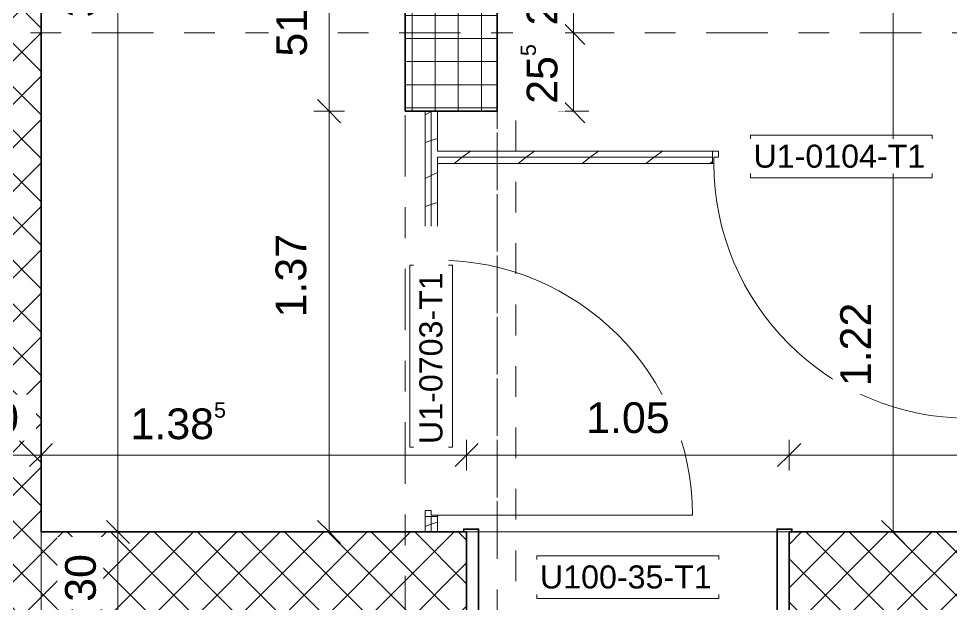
# Model space of a CAD drawing. Header units: metres. Extents: x -85.4 to -16.9, y -4 to 38.1.
# Drawn here: x -32.481 to -29.445, y 18.036 to 19.943 of the extents above; entities that cross this region are included whole.
import ezdxf

# ---------------------------------------------------------------- set-up
doc = ezdxf.new("R2010")
doc.units = ezdxf.units.M
for name, pattern in [('_Rasterlinie_', [0.375, 0.2, -0.05, 0.075, -0.05]), ('Grundrissdarstellung Sturz', [0.25, 0.15, -0.05, 0, -0.05]), ('Strichpunkt - Fein', [0.2, 0.1, -0.05, 0, -0.05])]:
    doc.linetypes.add(name, pattern=pattern)
for name, color, linetype, lineweight in [('A-____-____-DIMS', 7, 'Continuous', 5), ('A-____-____-DIMS-50', 7, 'Continuous', 5), ('A-DOOR-____-IDEN', 7, 'Continuous', 5), ('A-DOOR-____-OTLN', 7, 'Continuous', 9), ('A-DOOR-FRAM-MCUT', 7, 'Continuous', 9), ('A-DOOR-OPNG-OTLN', 7, 'Continuous', 9), ('A-FLOR-____-OTLN', 7, 'Continuous', 9), ('A-FLOR-____-OVHD', 7, 'Strichpunkt - Fein', 9), ('A-WALL-____-MCUT', 7, 'Continuous', 35), ('A-WALL-____-PATT', 7, 'Continuous', 35), ('A-WALL-FNSH-MCUT', 7, 'Continuous', 35), ('S-COLS-____-MCUT', 7, 'Continuous', 35), ('S-COLS-____-OTLN', 7, 'Continuous', 9), ('S-GRID-____-OTLN', 7, 'Continuous', 5)]:
    doc.layers.add(name, color=color, linetype=linetype, lineweight=lineweight)
doc.styles.add('Arial_1', font='arial.ttf', dxfattribs={"height": 0.075})
doc.styles.add('Arial_2', font='arial.ttf', dxfattribs={"height": 0.1})
doc.dimstyles.new('SUB_Rohbau_fein', dxfattribs={"dimscale": 0.3048, "dimtxt": 0.102026, "dimasz": 0.246063, "dimexe": 0.164042, "dimexo": 0.0625, "dimgap": 0.123031, "dimtad": 1, "dimrnd": 0.005, "dimzin": 0, "dimdsep": 46, "dimtxsty": 'Arial_2', "dimblk1": 'OBLIQUE', "dimblk2": 'OBLIQUE', "dimsah": 1, "dimcen": 0.09, "dimazin": 0, "dimtfac": 1, "dimtdec": 4, "dimtix": 1, "dimtmove": 0, "dimatfit": 3, "dimfxl": 0.164042, "dimfxlon": 1, "dimtvp": 1, "dimtfill": 1, "dimtolj": 1, "dimtzin": 0, "dimarcsym": 2})
doc.dimstyles.new('SUB_Rohbau_fein_1', dxfattribs={"dimscale": 0.3048, "dimtxt": 0.102026, "dimasz": 0.246063, "dimexe": 0.164042, "dimexo": 0.0625, "dimgap": 0.123031, "dimtad": 1, "dimrnd": 0.005, "dimzin": 0, "dimdsep": 46, "dimtxsty": 'Arial_2', "dimblk1": 'OBLIQUE', "dimblk2": 'OBLIQUE', "dimsah": 1, "dimcen": 0.09, "dimazin": 0, "dimtfac": 1, "dimtdec": 4, "dimtix": 1, "dimtmove": 2, "dimatfit": 3, "dimfxl": 0.164042, "dimfxlon": 1, "dimtvp": 1, "dimtfill": 1, "dimtolj": 1, "dimtzin": 0, "dimarcsym": 2})
doc.dimstyles.new('SUB_Rohbau_fein_2', dxfattribs={"dimscale": 0.3048, "dimtxt": 0.102026, "dimasz": 0.246063, "dimexe": 0.164042, "dimexo": 0.0625, "dimgap": 0.123031, "dimtad": 1, "dimdec": 1, "dimlfac": 100, "dimrnd": 0.5, "dimdsep": 46, "dimtxsty": 'Arial_2', "dimblk1": 'OBLIQUE', "dimblk2": 'OBLIQUE', "dimsah": 1, "dimcen": 0.09, "dimazin": 0, "dimtfac": 1, "dimtdec": 4, "dimtix": 1, "dimtmove": 0, "dimatfit": 3, "dimfxl": 0.164042, "dimfxlon": 1, "dimtvp": 1, "dimtfill": 1, "dimtolj": 1, "dimtzin": 0, "dimarcsym": 2})
doc.dimstyles.new('SUB_Rohbau_fein_mit_Höhe_2', dxfattribs={"dimscale": 0.3048, "dimtxt": 0.102026, "dimasz": 0.246063, "dimexe": 0.164042, "dimexo": 0.0625, "dimgap": 0.123031, "dimtad": 1, "dimdec": 1, "dimlfac": 100, "dimrnd": 0.5, "dimdsep": 46, "dimtxsty": 'Arial_2', "dimblk1": 'OBLIQUE', "dimblk2": 'OBLIQUE', "dimsah": 1, "dimcen": 0.09, "dimazin": 0, "dimtfac": 1, "dimtdec": 4, "dimtix": 1, "dimtmove": 0, "dimatfit": 3, "dimfxl": 0.164042, "dimfxlon": 1, "dimtvp": 1, "dimtfill": 1, "dimtolj": 1, "dimtzin": 0, "dimarcsym": 2})
doc.dimstyles.new('SUB_Rohbau_fein_mit_Höhe_3', dxfattribs={"dimscale": 0.3048, "dimtxt": 0.102026, "dimasz": 0.246063, "dimexe": 0.164042, "dimexo": 0.0625, "dimgap": 0.123031, "dimtad": 1, "dimrnd": 0.005, "dimzin": 0, "dimdsep": 46, "dimtxsty": 'Arial_2', "dimblk1": 'OBLIQUE', "dimblk2": 'OBLIQUE', "dimsah": 1, "dimcen": 0.09, "dimazin": 0, "dimtfac": 1, "dimtdec": 4, "dimtix": 1, "dimtmove": 2, "dimatfit": 3, "dimfxl": 0.164042, "dimfxlon": 1, "dimtvp": 1, "dimtfill": 1, "dimtolj": 1, "dimtzin": 0, "dimarcsym": 2})
pattern_1 = [(45, (-1.5, -0.67223), (-0.07071068, 0.07071068), []), (135, (-1.5, -0.67223), (-0.07071068, -0.07071068), [])]
pattern_2 = [(216.87, (-1.417, -0.46398), (0.624749256, 0.416501116), [0.10412, -0.93712]), (206.565, (-1.292, -0.52646), (-0.20825414, -0.2082493), [0.23283, -0.23283]), (198.435, (-1.292, -0.63058), (-0.41650024, -0.20824584), [0.13171, -0.52684])]

# ---------------------------------------------------------------- blocks, each defined once
blk = doc.blocks.new('TU DF 1 - Stahlzarge - stumpf einschlagend - ML - 1050 x 2140 - EI30-31610273--01_UG_OK_FFB_AF_lo')
at = {"layer": 'A-DOOR-____-OTLN', "linetype": 'Grundrissdarstellung Sturz'}
for p, q in [((-0.525, 0.15), (0.525, 0.15)), ((-0.525, -0.15), (0.525, -0.15))]:
    blk.add_line(p, q, dxfattribs=at)
at = {"layer": 'A-DOOR-FRAM-MCUT'}
for p, q in [((-0.5, 0.16), (-0.535, 0.16)), ((-0.535, 0.16), (-0.535, 0.15)), ((-0.533, 0.15), (-0.533, 0.158)), ((-0.533, 0.158), (-0.502, 0.158)), ((-0.502, 0.158), (-0.502, 0.108)), ((-0.5, 0.11), (-0.5, 0.16)), ((0.535, 0.16), (0.5, 0.16)), ((0.5, 0.16), (0.5, 0.11)), ((0.502, 0.108), (0.502, 0.158)), ((0.502, 0.158), (0.533, 0.158)), ((0.533, 0.158), (0.533, 0.15)), ((0.535, 0.15), (0.535, 0.16)), ((-0.502, 0.108), (-0.487, 0.108)), ((-0.485, 0.11), (-0.5, 0.11)), ((-0.487, 0.108), (-0.487, -0.158)), ((-0.485, -0.16), (-0.485, 0.11)), ((0.5, 0.11), (0.485, 0.11)), ((0.485, 0.11), (0.485, -0.16)), ((0.487, -0.158), (0.487, 0.108)), ((0.487, 0.108), (0.502, 0.108)), ((-0.535, -0.15), (-0.535, -0.16)), ((-0.533, -0.158), (-0.533, -0.15)), ((0.533, -0.15), (0.533, -0.158)), ((0.535, -0.16), (0.535, -0.15)), ((-0.535, -0.16), (-0.485, -0.16)), ((-0.487, -0.158), (-0.533, -0.158)), ((0.485, -0.16), (0.535, -0.16)), ((0.533, -0.158), (0.487, -0.158))]:
    blk.add_line(p, q, dxfattribs=at)
at = {"layer": 'A-DOOR-OPNG-OTLN'}
blk.add_line((0.5, 0.16), (0.5, 1.16), dxfattribs=at)
blk.add_arc((0.5, 0.16), 1, 90, 180, dxfattribs=at)
blk = doc.blocks.new('TU DF 1 - Rahmenstock - stumpf einschlagend - 800x1900 Kellerabteil-V21--01_UG_OK_FFB_AF_lo')
at = {"layer": 'A-DOOR-FRAM-MCUT', "color": 253, "true_color": 0x999999}
for p, q in [((-0.42, 0.02), (-0.4, 0.02)), ((-0.4, 0.02), (-0.4, 0)), ((0.4, 0.02), (0.42, 0.02)), ((0.4, 0), (0.4, 0.02)), ((-0.415, -0.02), (-0.42, -0.02)), ((-0.415, 0), (-0.415, -0.02)), ((-0.4, 0), (-0.415, 0)), ((0.415, 0), (0.4, 0)), ((0.415, -0.02), (0.415, 0)), ((0.42, -0.02), (0.415, -0.02))]:
    blk.add_line(p, q, dxfattribs=at)
at = {"layer": 'A-DOOR-OPNG-OTLN', "color": 253, "true_color": 0x999999}
blk.add_line((0.415, -0.02), (0.415, -0.85), dxfattribs=at)
blk.add_arc((0.415, -0.02), 0.83, 180, 270, dxfattribs=at)
blk = doc.blocks.new('TU DF 1 - Rahmenstock - stumpf einschlagend - 800x1900 Kellerabteil-V22--01_UG_OK_FFB_AF_lo')
at = {"layer": 'A-DOOR-FRAM-MCUT', "color": 253, "true_color": 0x999999}
for p, q in [((-0.415, 0.02), (-0.42, 0.02)), ((-0.415, 0), (-0.415, 0.02)), ((-0.4, 0), (-0.415, 0)), ((-0.4, -0.02), (-0.4, 0)), ((0.415, 0), (0.4, 0)), ((0.4, 0), (0.4, -0.02)), ((0.42, 0.02), (0.415, 0.02)), ((0.415, 0.02), (0.415, 0)), ((-0.42, -0.02), (-0.4, -0.02)), ((0.4, -0.02), (0.42, -0.02))]:
    blk.add_line(p, q, dxfattribs=at)
at = {"layer": 'A-DOOR-OPNG-OTLN', "color": 253, "true_color": 0x999999}
blk.add_line((0.415, 0.02), (0.415, 0.85), dxfattribs=at)
blk.add_arc((0.415, 0.02), 0.83, 90, 180, dxfattribs=at)
blk = doc.blocks.new('DIMBLOCK24--01_UG_OK_FFB_AF_lo')
at = {"layer": 'A-____-____-DIMS-50'}
for p, q in [((-32.158, 18.2716), (-32.1955, 18.3091)), ((-32.158, 18.2716), (-32.208, 18.2716)), ((-32.158, 17.9716), (-32.158, 18.2716)), ((-32.158, 18.2716), (-32.1205, 18.2341)), ((-32.158, 18.2716), (-32.108, 18.2716)), ((-32.158, 17.9716), (-32.1955, 18.0091)), ((-32.158, 17.9716), (-32.208, 17.9716)), ((-32.158, 17.9716), (-32.1205, 17.9341)), ((-32.158, 17.9716), (-32.108, 17.9716))]:
    blk.add_line(p, q, dxfattribs=at)
at = {"layer": 'A-____-____-DIMS-50', "color": 0, "insert": (-32.33, 18.044), "char_height": 0.1, "width": 0.186088, "attachment_point": 1, "rotation": 90, "line_spacing_factor": 0.941778, "style": 'Arial_2', "bg_fill": 3, "box_fill_scale": 1.25, "bg_fill_color": 256, "bg_fill_true_color": 13158600, "bg_fill_transparency": 0}
blk.add_mtext('30', dxfattribs=at)
blk = doc.blocks.new('_Oblique')
at = {"color": 0, "linetype": 'ByBlock', "lineweight": -2}
blk.add_line((-0.5, -0.5), (0.5, 0.5), dxfattribs=at)
blk = doc.blocks.new('DIMBLOCK25--01_UG_OK_FFB_AF_lo')
at = {"layer": 'A-____-____-DIMS-50'}
for p, q in [((-32.158, 21.7116), (-32.1955, 21.7491)), ((-32.158, 21.7116), (-32.208, 21.7116)), ((-32.158, 18.2716), (-32.158, 21.7116)), ((-32.158, 21.7116), (-32.1205, 21.6741)), ((-32.158, 21.7116), (-32.108, 21.7116)), ((-32.158, 18.2716), (-32.1955, 18.3091)), ((-32.158, 18.2716), (-32.208, 18.2716)), ((-32.158, 18.2716), (-32.1205, 18.2341)), ((-32.158, 18.2716), (-32.108, 18.2716))]:
    blk.add_line(p, q, dxfattribs=at)
at = {"layer": 'A-____-____-DIMS-50', "color": 0, "insert": (-32.33, 19.9467), "char_height": 0.1, "width": 0.325653, "attachment_point": 1, "rotation": 90, "line_spacing_factor": 0.941778, "style": 'Arial_2', "bg_fill": 3, "box_fill_scale": 1.25, "bg_fill_color": 256, "bg_fill_true_color": 13158600, "bg_fill_transparency": 0}
blk.add_mtext('3.44', dxfattribs=at)
blk = doc.blocks.new('DIMBLOCK80--01_UG_OK_FFB_AF_lo')
at = {"layer": 'A-____-____-DIMS-50'}
for p, q in [((-32.708, 18.5216), (-32.708, 18.5716)), ((-32.708, 18.5216), (-32.6705, 18.5591)), ((-32.408, 18.5216), (-32.408, 18.5716)), ((-32.408, 18.5216), (-32.3705, 18.5591)), ((-32.708, 18.5216), (-32.7455, 18.4841)), ((-32.708, 18.5216), (-32.408, 18.5216)), ((-32.708, 18.5216), (-32.708, 18.4716)), ((-32.408, 18.5216), (-32.4455, 18.4841)), ((-32.408, 18.5216), (-32.408, 18.4716))]:
    blk.add_line(p, q, dxfattribs=at)
at = {"layer": 'A-____-____-DIMS-50', "color": 0, "insert": (-32.6356, 18.6936), "char_height": 0.1, "width": 0.186088, "attachment_point": 1, "line_spacing_factor": 0.941778, "style": 'Arial_2', "bg_fill": 3, "box_fill_scale": 1.25, "bg_fill_color": 256, "bg_fill_true_color": 13158600, "bg_fill_transparency": 0}
blk.add_mtext('30', dxfattribs=at)
blk = doc.blocks.new('DIMBLOCK81--01_UG_OK_FFB_AF_lo')
at = {"layer": 'A-____-____-DIMS-50'}
for p, q in [((-32.408, 18.5216), (-32.408, 18.5716)), ((-32.408, 18.5216), (-32.3705, 18.5591)), ((-31.023, 18.5216), (-31.023, 18.5716)), ((-31.023, 18.5216), (-30.9855, 18.5591)), ((-32.408, 18.5216), (-32.4455, 18.4841)), ((-32.408, 18.5216), (-31.023, 18.5216)), ((-32.408, 18.5216), (-32.408, 18.4716)), ((-31.023, 18.5216), (-31.0605, 18.4841)), ((-31.023, 18.5216), (-31.023, 18.4716))]:
    blk.add_line(p, q, dxfattribs=at)
at = {"layer": 'A-____-____-DIMS-50', "color": 0, "insert": (-32.117, 18.6936), "char_height": 0.1, "width": 0.388091, "attachment_point": 1, "line_spacing_factor": 0.941778, "style": 'Arial_2', "bg_fill": 3, "box_fill_scale": 1.25, "bg_fill_color": 256, "bg_fill_true_color": 13158600, "bg_fill_transparency": 0}
blk.add_mtext('1.38\\A2\\H0.5x;\\S5^  ;\\H2x;', dxfattribs=at)
blk = doc.blocks.new('DIMBLOCK82--01_UG_OK_FFB_AF_lo')
at = {"layer": 'A-____-____-DIMS-50'}
for p, q in [((-31.023, 18.5216), (-31.023, 18.5716)), ((-31.023, 18.5216), (-30.9855, 18.5591)), ((-29.973, 18.5216), (-29.973, 18.5716)), ((-29.973, 18.5216), (-29.9355, 18.5591)), ((-31.023, 18.5216), (-31.0605, 18.4841)), ((-31.023, 18.5216), (-29.973, 18.5216)), ((-31.023, 18.5216), (-31.023, 18.4716)), ((-29.973, 18.5216), (-30.0105, 18.4841)), ((-29.973, 18.5216), (-29.973, 18.4716))]:
    blk.add_line(p, q, dxfattribs=at)
at = {"layer": 'A-____-____-DIMS-50', "color": 0, "insert": (-30.6337, 18.6936), "char_height": 0.1, "width": 0.325653, "attachment_point": 1, "line_spacing_factor": 0.941778, "style": 'Arial_2', "bg_fill": 3, "box_fill_scale": 1.25, "bg_fill_color": 256, "bg_fill_true_color": 13158600, "bg_fill_transparency": 0}
blk.add_mtext('1.05', dxfattribs=at)
blk = doc.blocks.new('DIMBLOCK83--01_UG_OK_FFB_AF_lo')
at = {"layer": 'A-____-____-DIMS-50'}
for p, q in [((-29.973, 18.5216), (-29.973, 18.5716)), ((-29.973, 18.5216), (-29.9355, 18.5591)), ((-25.793, 18.5216), (-25.793, 18.5716)), ((-25.793, 18.5216), (-25.7555, 18.5591)), ((-29.973, 18.5216), (-30.0105, 18.4841)), ((-29.973, 18.5216), (-25.793, 18.5216)), ((-29.973, 18.5216), (-29.973, 18.4716)), ((-25.793, 18.5216), (-25.8305, 18.4841)), ((-25.793, 18.5216), (-25.793, 18.4716))]:
    blk.add_line(p, q, dxfattribs=at)
at = {"layer": 'A-____-____-DIMS-50', "color": 0, "insert": (-28.3045, 18.6942), "char_height": 0.1, "width": 0.325653, "attachment_point": 1, "line_spacing_factor": 0.941778, "style": 'Arial_2', "bg_fill": 3, "box_fill_scale": 1.25, "bg_fill_color": 256, "bg_fill_true_color": 13158600, "bg_fill_transparency": 0}
blk.add_mtext('4.18', dxfattribs=at)
blk = doc.blocks.new('DIMBLOCK92--01_UG_OK_FFB_AF_lo')
at = {"layer": 'A-____-____-DIMS-50'}
for p, q in [((-31.4707, 19.6416), (-31.5082, 19.6791)), ((-31.4707, 19.6416), (-31.5207, 19.6416)), ((-31.4707, 18.2716), (-31.4707, 19.6416)), ((-31.4707, 19.6416), (-31.4332, 19.6041)), ((-31.4707, 19.6416), (-31.4207, 19.6416)), ((-31.4707, 18.2716), (-31.5082, 18.3091)), ((-31.4707, 18.2716), (-31.5207, 18.2716)), ((-31.4707, 18.2716), (-31.4332, 18.2341)), ((-31.4707, 18.2716), (-31.4207, 18.2716))]:
    blk.add_line(p, q, dxfattribs=at)
at = {"layer": 'A-____-____-DIMS-50', "color": 0, "insert": (-31.645, 18.9701), "char_height": 0.1, "width": 0.325653, "attachment_point": 1, "rotation": 90, "line_spacing_factor": 0.941778, "style": 'Arial_2', "bg_fill": 3, "box_fill_scale": 1.25, "bg_fill_color": 256, "bg_fill_true_color": 13158600, "bg_fill_transparency": 0}
blk.add_mtext('1.37', dxfattribs=at)
blk = doc.blocks.new('DIMBLOCK93--01_UG_OK_FFB_AF_lo')
at = {"layer": 'A-____-____-DIMS-50'}
for p, q in [((-31.4707, 20.1516), (-31.5082, 20.1891)), ((-31.4707, 20.1516), (-31.5207, 20.1516)), ((-31.4707, 19.6416), (-31.4707, 20.1516)), ((-31.4707, 20.1516), (-31.4332, 20.1141)), ((-31.4707, 20.1516), (-31.4207, 20.1516)), ((-31.4707, 19.6416), (-31.5082, 19.6791)), ((-31.4707, 19.6416), (-31.5207, 19.6416)), ((-31.4707, 19.6416), (-31.4332, 19.6041)), ((-31.4707, 19.6416), (-31.4207, 19.6416))]:
    blk.add_line(p, q, dxfattribs=at)
at = {"layer": 'A-____-____-DIMS-50', "color": 0, "insert": (-31.6428, 19.819), "char_height": 0.1, "width": 0.186088, "attachment_point": 1, "rotation": 90, "line_spacing_factor": 0.941778, "style": 'Arial_2', "bg_fill": 3, "box_fill_scale": 1.25, "bg_fill_color": 256, "bg_fill_true_color": 13158600, "bg_fill_transparency": 0}
blk.add_mtext('51', dxfattribs=at)
blk = doc.blocks.new('DIMBLOCK468--01_UG_OK_FFB_AF_lo')
at = {"layer": 'A-____-____-DIMS-50'}
for p, q in [((-29.6347, 21.7116), (-29.6722, 21.7491)), ((-29.6347, 21.7116), (-29.6847, 21.7116)), ((-29.6347, 21.7116), (-29.6347, 19.4916)), ((-29.6347, 21.7116), (-29.5972, 21.6741)), ((-29.6347, 21.7116), (-29.5847, 21.7116)), ((-29.6347, 19.4916), (-29.6722, 19.5291)), ((-29.6347, 19.4916), (-29.6847, 19.4916)), ((-29.6347, 19.4916), (-29.5972, 19.4541)), ((-29.6347, 19.4916), (-29.5847, 19.4916))]:
    blk.add_line(p, q, dxfattribs=at)
at = {"layer": 'A-____-____-DIMS-50', "color": 0, "insert": (-29.8075, 20.4269), "char_height": 0.1, "width": 0.325653, "attachment_point": 1, "rotation": 90, "line_spacing_factor": 0.941778, "style": 'Arial_2', "bg_fill": 3, "box_fill_scale": 1.25, "bg_fill_color": 256, "bg_fill_true_color": 13158600, "bg_fill_transparency": 0}
blk.add_mtext('2.22', dxfattribs=at)
blk = doc.blocks.new('DIMBLOCK469--01_UG_OK_FFB_AF_lo')
at = {"layer": 'A-____-____-DIMS-50'}
for p, q in [((-29.6347, 19.4916), (-29.6722, 19.5291)), ((-29.6347, 19.4916), (-29.6847, 19.4916)), ((-29.6347, 19.4916), (-29.6347, 18.2716)), ((-29.6347, 19.4916), (-29.5972, 19.4541)), ((-29.6347, 19.4916), (-29.5847, 19.4916)), ((-29.6347, 18.2716), (-29.6722, 18.3091)), ((-29.6347, 18.2716), (-29.6847, 18.2716)), ((-29.6347, 18.2716), (-29.5972, 18.2341)), ((-29.6347, 18.2716), (-29.5847, 18.2716))]:
    blk.add_line(p, q, dxfattribs=at)
at = {"layer": 'A-____-____-DIMS-50', "color": 0, "insert": (-29.8068, 18.7459), "char_height": 0.1, "width": 0.325653, "attachment_point": 1, "rotation": 90, "line_spacing_factor": 0.941778, "style": 'Arial_2', "bg_fill": 3, "box_fill_scale": 1.25, "bg_fill_color": 256, "bg_fill_true_color": 13158600, "bg_fill_transparency": 0}
blk.add_mtext('1.22', dxfattribs=at)
blk = doc.blocks.new('DIMBLOCK546--01_UG_OK_FFB_AF_lo')
at = {"layer": 'A-____-____-DIMS-50'}
for p, q in [((-30.6753, 20.1516), (-30.7128, 20.1891)), ((-30.6753, 20.1516), (-30.7253, 20.1516)), ((-30.6753, 20.1516), (-30.6753, 19.8966)), ((-30.6753, 20.1516), (-30.6378, 20.1141)), ((-30.6753, 20.1516), (-30.6253, 20.1516)), ((-30.6753, 19.8966), (-30.7128, 19.9341)), ((-30.6753, 19.8966), (-30.7253, 19.8966)), ((-30.6753, 19.8966), (-30.6378, 19.8591)), ((-30.6753, 19.8966), (-30.6253, 19.8966))]:
    blk.add_line(p, q, dxfattribs=at)
at = {"layer": 'A-____-____-DIMS-50', "color": 0, "insert": (-30.8473, 19.9205), "char_height": 0.1, "width": 0.248525, "attachment_point": 1, "rotation": 90, "line_spacing_factor": 0.941778, "style": 'Arial_2', "bg_fill": 3, "box_fill_scale": 1.25, "bg_fill_color": 256, "bg_fill_true_color": 13158600, "bg_fill_transparency": 0}
blk.add_mtext('25\\A2\\H0.5x;\\S5^  ;\\H2x;', dxfattribs=at)
blk = doc.blocks.new('DIMBLOCK547--01_UG_OK_FFB_AF_lo')
at = {"layer": 'A-____-____-DIMS-50'}
for p, q in [((-30.6753, 19.8966), (-30.7128, 19.9341)), ((-30.6753, 19.8966), (-30.7253, 19.8966)), ((-30.6753, 19.8966), (-30.6753, 19.6416)), ((-30.6753, 19.8966), (-30.6378, 19.8591)), ((-30.6753, 19.8966), (-30.6253, 19.8966)), ((-30.6753, 19.6416), (-30.7128, 19.6791)), ((-30.6753, 19.6416), (-30.7253, 19.6416)), ((-30.6753, 19.6416), (-30.6378, 19.6041)), ((-30.6753, 19.6416), (-30.6253, 19.6416))]:
    blk.add_line(p, q, dxfattribs=at)
at = {"layer": 'A-____-____-DIMS-50', "color": 0, "insert": (-30.8473, 19.6655), "char_height": 0.1, "width": 0.248525, "attachment_point": 1, "rotation": 90, "line_spacing_factor": 0.941778, "style": 'Arial_2', "bg_fill": 3, "box_fill_scale": 1.25, "bg_fill_color": 256, "bg_fill_true_color": 13158600, "bg_fill_transparency": 0}
blk.add_mtext('25\\A2\\H0.5x;\\S5^  ;\\H2x;', dxfattribs=at)

msp = doc.modelspace()

# ---------------------------------------------------------------- hatches: boundary and pattern name
at = {"layer": 'A-WALL-____-PATT', "lineweight": 9}
h = msp.add_hatch(dxfattribs=at)
h.set_pattern_fill('FP_1', color=256, style=0, pattern_type=2)
h.set_pattern_definition(pattern_1)
h.paths.add_polyline_path([(-32.708, 16.5716), (-32.408, 16.5716), (-32.408, 16.6716), (-32.708, 16.6716)])
h.paths.add_polyline_path([(-32.708, 17.8716), (-32.408, 17.8716), (-32.408, 21.7116), (-32.708, 21.7116), (-32.708, 18.586)])
at = {"layer": 'A-WALL-____-PATT', "lineweight": 9, "true_color": 0xc3b7ad}
h = msp.add_hatch(dxfattribs=at)
h.set_pattern_fill('FP_4', color=9, style=0, pattern_type=2)
h.set_pattern_definition(pattern_2)
h.paths.add_polyline_path([(-31.138, 18.2716), (-31.138, 18.3216), (-31.158, 18.3216), (-31.158, 18.2716), (-31.1565, 18.2716)])
h.paths.add_polyline_path([(-31.138, 19.1616), (-31.138, 19.6416), (-31.158, 19.6416), (-31.158, 19.1616), (-31.1565, 19.1616)])
h = msp.add_hatch(dxfattribs=at)
h.set_pattern_fill('FP_4', color=9, style=0, pattern_type=2)
h.set_pattern_definition(pattern_2)
h.paths.add_polyline_path([(-31.118, 18.2716), (-31.118, 18.3216), (-31.138, 18.3216), (-31.138, 18.2716)])
h.paths.add_polyline_path([(-31.138, 19.1616), (-31.118, 19.1616), (-31.118, 19.6416), (-31.138, 19.6416)])
h = msp.add_hatch(dxfattribs=at)
h.set_pattern_fill('FP_4', color=9, style=0, pattern_type=2)
h.set_pattern_definition(pattern_2)
h.paths.add_polyline_path([(-29.0769, 19.4916), (-28.453, 19.4916), (-28.453, 19.5116), (-29.383, 19.5116), (-29.383, 19.4916)])
h.paths.add_polyline_path([(-27.543, 19.4916), (-27.543, 19.5116), (-27.613, 19.5116), (-27.613, 19.4916)])
h.paths.add_polyline_path([(-31.118, 19.4916), (-30.223, 19.4916), (-30.223, 19.5116), (-31.118, 19.5116)])
h = msp.add_hatch(dxfattribs=at)
h.set_pattern_fill('FP_4', color=9, style=0, pattern_type=2)
h.set_pattern_definition(pattern_2)
h.paths.add_polyline_path([(-28.453, 19.4716), (-28.453, 19.4916), (-29.383, 19.4916), (-29.383, 19.4716), (-29.0769, 19.4716)])
h.paths.add_polyline_path([(-27.523, 19.4716), (-27.523, 19.4916), (-27.613, 19.4916), (-27.613, 19.4716)])
h.paths.add_polyline_path([(-30.223, 19.4716), (-30.223, 19.4916), (-31.118, 19.4916), (-31.118, 19.4716)])
at = {"layer": 'A-WALL-____-PATT', "lineweight": 9}
h = msp.add_hatch(dxfattribs=at)
h.set_pattern_fill('FP_1', color=256, style=0, pattern_type=2)
h.set_pattern_definition(pattern_1)
h.paths.add_polyline_path([(-26.9972, 17.9716), (-25.793, 17.9716), (-25.793, 18.2716), (-29.973, 18.2716), (-29.973, 17.9716), (-29.0769, 17.9716)])
h.paths.add_polyline_path([(-31.1565, 17.9716), (-31.023, 17.9716), (-31.023, 18.2716), (-32.408, 18.2716), (-32.408, 17.9716)])
at = {"layer": 'S-COLS-____-OTLN'}
h = msp.add_hatch(dxfattribs=at)
h.set_pattern_fill('FP_2', color=256, style=0, pattern_type=2)
h.set_pattern_definition([(0, (-1.5, -0.67223), (0, 0.075), []), (90, (-1.5, -0.67223), (-0.075, 5e-18), [])])
h.paths.add_polyline_path([(-31.223, 19.6416), (-30.923, 19.6416), (-30.923, 20.1516), (-31.223, 20.1516), (-31.223, 19.8767)])

# ---------------------------------------------------------------- linework, layer by layer
at = {"layer": 'A-DOOR-____-IDEN', "flags": 128}
msp.add_lwpolyline([(-30.7941, 18.1934), (-30.2021, 18.1934), (-30.2021, 18.0544), (-30.7941, 18.0544)], close=True, dxfattribs=at)
at = {"layer": 'A-FLOR-____-OTLN'}
for p, q in [((-31.023, 18.2716), (-30.985, 18.2716)), ((-30.9831, 18.2716), (-30.0129, 18.2716)), ((-30.011, 18.2716), (-29.973, 18.2716))]:
    msp.add_line(p, q, dxfattribs=at)
at = {"layer": 'A-FLOR-____-OVHD'}
for p, q in [((-30.923, 18.2716), (-30.923, 22.9566)), ((-30.923, 6.1841), (-30.923, 22.0116)), ((-30.863, 22.0116), (-30.863, -1.9934))]:
    msp.add_line(p, q, dxfattribs=at)
at = {"layer": 'A-WALL-____-MCUT'}
for p, q in [((-32.408, 18.2716), (-32.408, 21.7116)), ((-31.023, 18.2716), (-32.408, 18.2716)), ((-31.023, 17.9716), (-31.023, 18.2716)), ((-25.793, 18.2716), (-29.973, 18.2716)), ((-29.973, 18.2716), (-29.973, 17.9716))]:
    msp.add_line(p, q, dxfattribs=at)
at = {"layer": 'A-WALL-____-MCUT', "color": 253, "lineweight": 9, "true_color": 0x999999}
for p, q in [((-31.138, 19.1616), (-31.138, 19.6416)), ((-30.223, 19.4916), (-31.118, 19.4916)), ((-31.118, 19.4916), (-31.118, 19.4716)), ((-31.138, 18.2716), (-31.138, 18.3216))]:
    msp.add_line(p, q, dxfattribs=at)
at = {"layer": 'A-WALL-____-MCUT', "lineweight": 9}
msp.add_line((-32.408, 18.2716), (-32.408, 17.9716), dxfattribs=at)
at = {"layer": 'A-WALL-FNSH-MCUT', "color": 253, "lineweight": 9, "true_color": 0x999999}
for p, q in [((-31.158, 19.6416), (-31.158, 19.1616)), ((-31.118, 19.6416), (-31.158, 19.6416)), ((-31.118, 19.5116), (-31.118, 19.6416)), ((-30.223, 19.5116), (-31.118, 19.5116)), ((-30.223, 19.4716), (-30.223, 19.5116)), ((-31.118, 19.4716), (-30.223, 19.4716)), ((-31.118, 19.1616), (-31.118, 19.4716)), ((-31.158, 19.1616), (-31.118, 19.1616)), ((-31.158, 18.3216), (-31.158, 18.2716)), ((-31.118, 18.3216), (-31.158, 18.3216)), ((-31.118, 18.2716), (-31.118, 18.3216))]:
    msp.add_line(p, q, dxfattribs=at)
at = {"layer": 'S-COLS-____-MCUT'}
for p, q in [((-31.223, 20.1516), (-31.223, 19.6416)), ((-30.923, 19.6416), (-30.923, 20.1516)), ((-31.223, 19.6416), (-30.923, 19.6416))]:
    msp.add_line(p, q, dxfattribs=at)
at = {"layer": 'S-GRID-____-OTLN', "color": 8, "linetype": '_Rasterlinie_', "true_color": 0x808080}
for p, q in [((-31.223, -3.5715), (-31.223, 26.6349)), ((-33.7426, 19.8966), (-17.3994, 19.8966))]:
    msp.add_line(p, q, dxfattribs=at)

# ---------------------------------------------------------------- block references
at = {"layer": 'A-DOOR-____-OTLN', "color": 253, "true_color": 0x999999}
msp.add_blockref('TU DF 1 - Rahmenstock - stumpf einschlagend - 800x1900 Kellerabteil-V21--01_UG_OK_FFB_AF_lo', (-29.803, 19.4916), dxfattribs=at)
at = {"layer": 'A-DOOR-____-OTLN', "color": 253, "true_color": 0x999999, "rotation": 270.0000000000001}
msp.add_blockref('TU DF 1 - Rahmenstock - stumpf einschlagend - 800x1900 Kellerabteil-V22--01_UG_OK_FFB_AF_lo', (-31.138, 18.7416), dxfattribs=at)
at = {"layer": 'A-DOOR-____-OTLN', "rotation": 180}
msp.add_blockref('TU DF 1 - Stahlzarge - stumpf einschlagend - ML - 1050 x 2140 - EI30-31610273--01_UG_OK_FFB_AF_lo', (-30.498, 18.1216), dxfattribs=at)

# ---------------------------------------------------------------- next in the draw order: texts
at = {"layer": 'A-DOOR-____-IDEN', "insert": (-30.7841, 18.1625), "char_height": 0.075, "width": 0.689451, "attachment_point": 1, "style": 'Arial_1', "bg_fill": 3, "box_fill_scale": 1.25, "bg_fill_color": 256, "bg_fill_true_color": 13158600, "bg_fill_transparency": 0}
msp.add_mtext('U100-35-T1', dxfattribs=at)

# ---------------------------------------------------------------- next in the draw order: dimensions: what is measured, and where the dimension line sits
at = {"layer": 'A-____-____-DIMS'}
dim = msp.add_linear_dim(base=(-29.6347, 19.4916), p1=(-29.5847, 21.7116), p2=(-29.5847, 19.4916), angle=90, dimstyle='SUB_Rohbau_fein_1', override={"dimpost": '<>', "dimfxl": 2.22}, dxfattribs=at)
dim.commit()
dim.dimension.update_dxf_attribs({"geometry": 'DIMBLOCK468--01_UG_OK_FFB_AF_lo', "text_midpoint": (-29.7409, 20.5897), "dimtype": 160, "text_rotation": 90})
dim = msp.add_linear_dim(base=(-30.6753, 19.8966), p1=(-30.7253, 20.1516), p2=(-30.6253, 19.8966), angle=90, text='\\A1;25\\Q;{\\A1;{\\H0.5x;\\S5^ ;}}', dimstyle='SUB_Rohbau_fein_2', override={"dimpost": '<>', "dimfxl": 0.273907}, dxfattribs=at)
dim.commit()
dim.dimension.update_dxf_attribs({"geometry": 'DIMBLOCK546--01_UG_OK_FFB_AF_lo', "text_midpoint": (-30.7639, 20.0241)})
dim = msp.add_linear_dim(base=(-32.408, 18.5216), p1=(-32.708, 18.5716), p2=(-32.408, 18.5716), dimstyle='SUB_Rohbau_fein_2', override={"dimpost": '<>', "dimfxl": 0.3}, dxfattribs=at)
dim.commit()
dim.dimension.update_dxf_attribs({"geometry": 'DIMBLOCK80--01_UG_OK_FFB_AF_lo', "text_midpoint": (-32.558, 18.6101)})
dim = msp.add_linear_dim(base=(-32.158, 18.2716), p1=(-32.208, 17.9716), p2=(-32.208, 18.2716), angle=90, dimstyle='SUB_Rohbau_fein_mit_Höhe_2', override={"dimpost": '<>', "dimfxl": 0.3}, dxfattribs=at)
dim.commit()
dim.dimension.update_dxf_attribs({"geometry": 'DIMBLOCK24--01_UG_OK_FFB_AF_lo', "text_midpoint": (-32.2466, 18.1216)})

# ---------------------------------------------------------------- next in the draw order: dimensions: what is measured, and where the dimension line sits
dim = msp.add_linear_dim(base=(-32.158, 21.7116), p1=(-32.208, 18.2716), p2=(-32.208, 21.7116), angle=90, dimstyle='SUB_Rohbau_fein_mit_Höhe_3', override={"dimpost": '<>', "dimfxl": 3.44}, dxfattribs=at)
dim.commit()
dim.dimension.update_dxf_attribs({"geometry": 'DIMBLOCK25--01_UG_OK_FFB_AF_lo', "text_midpoint": (-32.2634, 20.1095), "dimtype": 160, "text_rotation": 90})
dim = msp.add_linear_dim(base=(-30.6753, 19.6416), p1=(-30.6253, 19.8966), p2=(-30.7253, 19.6416), angle=90, text='\\A1;25\\Q;{\\A1;{\\H0.5x;\\S5^ ;}}', dimstyle='SUB_Rohbau_fein_2', override={"dimpost": '<>', "dimfxl": 0.273907}, dxfattribs=at)
dim.commit()
dim.dimension.update_dxf_attribs({"geometry": 'DIMBLOCK547--01_UG_OK_FFB_AF_lo', "text_midpoint": (-30.7639, 19.7691)})

# ---------------------------------------------------------------- next in the draw order: dimensions: what is measured, and where the dimension line sits
dim = msp.add_linear_dim(base=(-31.023, 18.5216), p1=(-32.408, 18.5716), p2=(-31.023, 18.4716), text='\\A1;1.38\\Q;{\\A1;{\\H0.5x;\\S5^ ;}}', dimstyle='SUB_Rohbau_fein_1', override={"dimpost": '<>', "dimfxl": 1.388605}, dxfattribs=at)
dim.commit()
dim.dimension.update_dxf_attribs({"geometry": 'DIMBLOCK81--01_UG_OK_FFB_AF_lo', "text_midpoint": (-31.923, 18.6269), "dimtype": 160})

# ---------------------------------------------------------------- next in the draw order: dimensions: what is measured, and where the dimension line sits
dim = msp.add_linear_dim(base=(-31.4707, 19.6416), p1=(-31.5207, 18.2716), p2=(-31.4207, 19.6416), angle=90, dimstyle='SUB_Rohbau_fein_1', override={"dimpost": '<>', "dimfxl": 1.373649}, dxfattribs=at)
dim.commit()
dim.dimension.update_dxf_attribs({"geometry": 'DIMBLOCK92--01_UG_OK_FFB_AF_lo', "text_midpoint": (-31.5784, 19.1329), "dimtype": 160, "text_rotation": 90})
dim = msp.add_linear_dim(base=(-29.973, 18.5216), p1=(-31.023, 18.4716), p2=(-29.973, 18.4716), dimstyle='SUB_Rohbau_fein', override={"dimpost": '<>', "dimfxl": 1.05}, dxfattribs=at)
dim.commit()
dim.dimension.update_dxf_attribs({"geometry": 'DIMBLOCK82--01_UG_OK_FFB_AF_lo', "text_midpoint": (-30.498, 18.6101)})

# ---------------------------------------------------------------- next in the draw order: linework, layer by layer
at = {"layer": 'A-DOOR-____-IDEN', "flags": 128}
msp.add_lwpolyline([(-31.2076, 18.5479), (-31.2076, 19.1399), (-31.0686, 19.1399), (-31.0686, 18.5479)], close=True, dxfattribs=at)

# ---------------------------------------------------------------- next in the draw order: dimensions: what is measured, and where the dimension line sits
at = {"layer": 'A-____-____-DIMS'}
dim = msp.add_linear_dim(base=(-31.4707, 20.1516), p1=(-31.4207, 19.6416), p2=(-31.4207, 20.1516), angle=90, dimstyle='SUB_Rohbau_fein_2', override={"dimpost": '<>', "dimfxl": 0.51}, dxfattribs=at)
dim.commit()
dim.dimension.update_dxf_attribs({"geometry": 'DIMBLOCK93--01_UG_OK_FFB_AF_lo', "text_midpoint": (-31.5593, 19.8966)})
dim = msp.add_linear_dim(base=(-25.793, 18.5216), p1=(-29.973, 18.4716), p2=(-25.793, 18.5716), dimstyle='SUB_Rohbau_fein_1', override={"dimpost": '<>', "dimfxl": 4.181196}, dxfattribs=at)
dim.commit()
dim.dimension.update_dxf_attribs({"geometry": 'DIMBLOCK83--01_UG_OK_FFB_AF_lo', "text_midpoint": (-28.1417, 18.6275), "dimtype": 160})

# ---------------------------------------------------------------- next in the draw order: texts
at = {"layer": 'A-DOOR-____-IDEN', "insert": (-31.1767, 18.5579), "char_height": 0.075, "width": 0.689451, "attachment_point": 1, "rotation": 90, "style": 'Arial_1', "bg_fill": 3, "box_fill_scale": 1.25, "bg_fill_color": 256, "bg_fill_true_color": 13158600, "bg_fill_transparency": 0}
msp.add_mtext('U1-0703-T1', dxfattribs=at)

# ---------------------------------------------------------------- next in the draw order: dimensions: what is measured, and where the dimension line sits
at = {"layer": 'A-____-____-DIMS'}
dim = msp.add_linear_dim(base=(-29.6347, 18.2716), p1=(-29.5847, 19.4916), p2=(-29.5847, 18.2716), angle=90, dimstyle='SUB_Rohbau_fein', override={"dimpost": '<>', "dimfxl": 1.22}, dxfattribs=at)
dim.commit()
dim.dimension.update_dxf_attribs({"geometry": 'DIMBLOCK469--01_UG_OK_FFB_AF_lo', "text_midpoint": (-29.7224, 18.8816)})

# ---------------------------------------------------------------- next in the draw order: linework, layer by layer
at = {"layer": 'A-DOOR-____-IDEN', "flags": 128}
msp.add_lwpolyline([(-30.0991, 19.5634), (-29.5071, 19.5634), (-29.5071, 19.4244), (-30.0991, 19.4244)], close=True, dxfattribs=at)

# ---------------------------------------------------------------- next in the draw order: texts
at = {"layer": 'A-DOOR-____-IDEN', "insert": (-30.0891, 19.5325), "char_height": 0.075, "width": 0.689451, "attachment_point": 1, "style": 'Arial_1', "bg_fill": 3, "box_fill_scale": 1.25, "bg_fill_color": 256, "bg_fill_true_color": 13158600, "bg_fill_transparency": 0}
msp.add_mtext('U1-0104-T1', dxfattribs=at)

doc.saveas('drawing.dxf')
